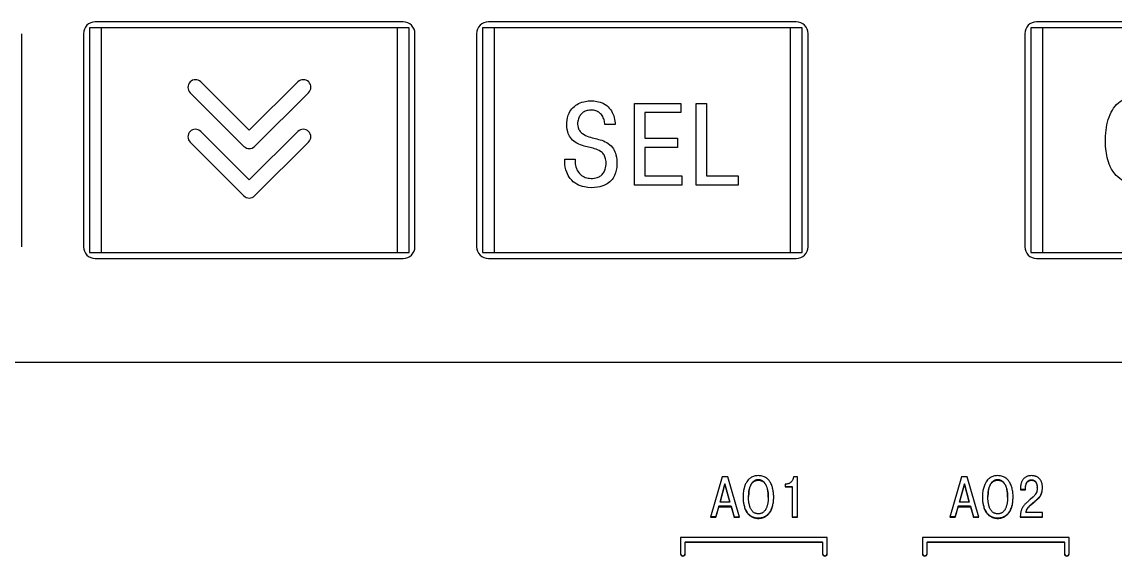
# Model space of a CAD drawing. Header units: millimetres. Extents: x 15 to 1184, y 5 to 836.
# Drawn here: x 596.87 to 606.1, y 655.16 to 659.67 of the extents above; entities that cross this region are included whole.
import ezdxf

# ---------------------------------------------------------------- set-up
doc = ezdxf.new("R2010")
doc.units = ezdxf.units.MM

msp = doc.modelspace()

# ---------------------------------------------------------------- linework, layer by layer
at = {"color": 7, "linetype": 'Continuous', "lineweight": 25}
for p, q in [((597.4385, 659.6247), (597.4385, 657.7247)), ((597.5385, 659.6247), (597.4385, 659.6247)), ((600.0885, 659.6747), (597.4885, 659.6747)), ((597.5385, 659.6247), (597.5385, 657.7247)), ((600.0385, 659.6247), (597.5385, 659.6247)), ((600.0385, 659.6247), (600.0385, 657.7247)), ((600.1385, 659.6247), (600.0385, 659.6247)), ((600.1385, 657.7247), (600.1385, 659.6247)), ((600.7585, 659.6247), (600.7585, 657.7247)), ((600.8585, 659.6247), (600.7585, 659.6247)), ((603.4085, 659.6747), (600.8085, 659.6747)), ((600.8585, 659.6247), (600.8585, 657.7247)), ((603.3585, 659.6247), (600.8585, 659.6247)), ((603.3585, 659.6247), (603.3585, 657.7247)), ((603.4585, 659.6247), (603.3585, 659.6247)), ((603.4585, 657.7247), (603.4585, 659.6247)), ((605.3885, 659.6247), (605.3885, 657.7247)), ((605.4885, 659.6247), (605.3885, 659.6247)), ((607.7785, 659.6747), (605.4385, 659.6747)), ((605.4885, 659.6247), (605.4885, 657.7247)), ((607.7285, 659.6247), (605.4885, 659.6247)), ((596.8685, 657.7747), (596.8685, 659.5747)), ((597.3885, 659.5747), (597.3885, 657.7747)), ((600.1885, 657.7747), (600.1885, 659.5747)), ((600.7085, 659.5747), (600.7085, 657.7747)), ((603.5085, 657.7747), (603.5085, 659.5747)), ((605.3385, 659.5747), (605.3385, 657.7747)), ((598.3798, 659.167), (598.7886, 658.7586)), ((598.7886, 658.7586), (599.2003, 659.167)), ((598.7431, 658.6226), (598.2896, 659.0762)), ((599.2905, 659.0762), (598.8338, 658.6226)), ((602.0424, 658.9861), (602.4336, 658.9861)), ((602.0424, 658.2947), (602.0424, 658.9861)), ((602.4336, 658.9861), (602.4336, 658.9081)), ((602.5629, 658.9861), (602.6508, 658.9861)), ((602.5629, 658.2947), (602.5629, 658.9861)), ((602.6508, 658.9861), (602.6508, 658.3727)), ((602.1304, 658.9081), (602.1304, 658.6908)), ((602.4336, 658.9081), (602.1304, 658.9081)), ((601.8796, 658.8064), (601.7926, 658.8064)), ((598.3796, 658.7488), (598.7885, 658.3404)), ((598.7885, 658.3404), (599.2002, 658.7488)), ((602.1304, 658.6908), (602.4057, 658.6908)), ((602.4057, 658.6908), (602.4057, 658.6127)), ((598.743, 658.2045), (598.2894, 658.658)), ((599.2903, 658.658), (598.8336, 658.2044)), ((602.1304, 658.6127), (602.1304, 658.3727)), ((602.4057, 658.6127), (602.1304, 658.6127)), ((601.4529, 658.514), (601.5411, 658.514)), ((602.1304, 658.3727), (602.4425, 658.3727)), ((602.4425, 658.3727), (602.4425, 658.2947)), ((602.6508, 658.3727), (602.9175, 658.3727)), ((602.9175, 658.3727), (602.9175, 658.2947)), ((602.4425, 658.2947), (602.0424, 658.2947)), ((602.9175, 658.2947), (602.5629, 658.2947)), ((597.4385, 657.7247), (597.5385, 657.7247)), ((597.4885, 657.6747), (600.0885, 657.6747)), ((597.5385, 657.7247), (600.0385, 657.7247)), ((600.0385, 657.7247), (600.1385, 657.7247)), ((600.7585, 657.7247), (600.8585, 657.7247)), ((600.8085, 657.6747), (603.4085, 657.6747)), ((600.8585, 657.7247), (603.3585, 657.7247)), ((603.3585, 657.7247), (603.4585, 657.7247)), ((605.3885, 657.7247), (605.4885, 657.7247)), ((605.4385, 657.6747), (607.7785, 657.6747)), ((605.4885, 657.7247), (607.7285, 657.7247)), ((589.8565, 656.7987), (611.0565, 656.7987)), ((602.7835, 655.8295), (602.6843, 655.4891)), ((602.83, 655.8295), (602.7835, 655.8295)), ((602.9292, 655.4891), (602.83, 655.8295)), ((603.4181, 655.8295), (603.3845, 655.8295)), ((603.4181, 655.4891), (603.4181, 655.8295)), ((604.805, 655.8295), (604.7057, 655.4891)), ((604.8514, 655.8295), (604.805, 655.8295)), ((604.9507, 655.4891), (604.8514, 655.8295)), ((602.8067, 655.7717), (602.7648, 655.619)), ((602.7648, 655.6155), (602.8067, 655.7682)), ((602.8067, 655.7682), (602.8067, 655.7717)), ((602.8487, 655.619), (602.8067, 655.7717)), ((602.8067, 655.7682), (602.8487, 655.6155)), ((602.9784, 655.7644), (602.9639, 655.7151)), ((603.0887, 655.8013), (603.0887, 655.8048)), ((603.3262, 655.7687), (603.3138, 655.7687)), ((603.3138, 655.7687), (603.3138, 655.7449)), ((603.3138, 655.7484), (603.3741, 655.7484)), ((603.3138, 655.7449), (603.3741, 655.7449)), ((603.3741, 655.7484), (603.3741, 655.7449)), ((603.3741, 655.7449), (603.3741, 655.4891)), ((604.8282, 655.7717), (604.7862, 655.619)), ((604.7862, 655.6155), (604.8282, 655.7682)), ((604.8282, 655.7682), (604.8282, 655.7717)), ((604.8702, 655.619), (604.8282, 655.7717)), ((604.8282, 655.7682), (604.8702, 655.6155)), ((604.9999, 655.7644), (604.9854, 655.7151)), ((605.1102, 655.8013), (605.1102, 655.8048)), ((605.3447, 655.7357), (605.3447, 655.7391)), ((605.3447, 655.7211), (605.3447, 655.7357)), ((605.3946, 655.8013), (605.3946, 655.8048)), ((605.431, 655.7834), (605.431, 655.7869)), ((605.4434, 655.7397), (605.4434, 655.7432)), ((605.4855, 655.7054), (605.4879, 655.7366)), ((603.0067, 655.6939), (603.0052, 655.6628)), ((603.0052, 655.6593), (603.0067, 655.6904)), ((603.0052, 655.6593), (603.0052, 655.6628)), ((603.1722, 655.6628), (603.1707, 655.6939)), ((603.1707, 655.6904), (603.1722, 655.6593)), ((603.1722, 655.6593), (603.1722, 655.6628)), ((605.0282, 655.6939), (605.0267, 655.6628)), ((605.0267, 655.6593), (605.0282, 655.6904)), ((605.0267, 655.6593), (605.0267, 655.6628)), ((605.1936, 655.6628), (605.1921, 655.6939)), ((605.1921, 655.6904), (605.1936, 655.6593)), ((605.1936, 655.6593), (605.1936, 655.6628)), ((605.3017, 655.7313), (605.3017, 655.7211)), ((605.3017, 655.7245), (605.3447, 655.7245)), ((605.3017, 655.7211), (605.3447, 655.7211)), ((605.4078, 655.6585), (605.3843, 655.6381)), ((605.439, 655.704), (605.4266, 655.6792)), ((605.4773, 655.6834), (605.4855, 655.7089)), ((605.4773, 655.6799), (605.4855, 655.7054)), ((605.4855, 655.7089), (605.4872, 655.7309)), ((602.7549, 655.5806), (602.7302, 655.4925)), ((602.7302, 655.4891), (602.7549, 655.5771)), ((602.8586, 655.5806), (602.7549, 655.5806)), ((602.7549, 655.5771), (602.7549, 655.5806)), ((602.7549, 655.5771), (602.8586, 655.5771)), ((602.7648, 655.6155), (602.7648, 655.619)), ((602.8487, 655.6155), (602.7648, 655.6155)), ((602.8487, 655.619), (602.8487, 655.6155)), ((602.8586, 655.5806), (602.8833, 655.4925)), ((602.8586, 655.5806), (602.8586, 655.5771)), ((602.8586, 655.5771), (602.8833, 655.4891)), ((604.7763, 655.5806), (604.7516, 655.4925)), ((604.7516, 655.4891), (604.7763, 655.5771)), ((604.8801, 655.5806), (604.7763, 655.5806)), ((604.7763, 655.5771), (604.7763, 655.5806)), ((604.7763, 655.5771), (604.8801, 655.5771)), ((604.7862, 655.6155), (604.7862, 655.619)), ((604.8702, 655.6155), (604.7862, 655.6155)), ((604.8702, 655.619), (604.8702, 655.6155)), ((604.8801, 655.5806), (604.9048, 655.4925)), ((604.8801, 655.5806), (604.8801, 655.5771)), ((604.8801, 655.5771), (604.9048, 655.4891)), ((602.6843, 655.4891), (602.7302, 655.4891)), ((602.7302, 655.4925), (602.6853, 655.4925)), ((602.7302, 655.4891), (602.7302, 655.4925)), ((602.8833, 655.4925), (602.9282, 655.4925)), ((602.8833, 655.4891), (602.8833, 655.4925)), ((602.8833, 655.4891), (602.9292, 655.4891)), ((603.0887, 655.4788), (603.0887, 655.4823)), ((603.3741, 655.4925), (603.4181, 655.4925)), ((603.3741, 655.4891), (603.4181, 655.4891)), ((604.7057, 655.4891), (604.7516, 655.4891)), ((604.7516, 655.4925), (604.7067, 655.4925)), ((604.7516, 655.4891), (604.7516, 655.4925)), ((604.9048, 655.4925), (604.9497, 655.4925)), ((604.9048, 655.4891), (604.9048, 655.4925)), ((604.9048, 655.4891), (604.9507, 655.4891)), ((605.1102, 655.4788), (605.1102, 655.4823)), ((605.3007, 655.4925), (605.4869, 655.4925)), ((605.3007, 655.4891), (605.4869, 655.4891)), ((605.3481, 655.531), (605.3481, 655.5275)), ((605.4869, 655.5275), (605.3481, 655.5275)), ((605.4869, 655.4891), (605.4869, 655.5275)), ((603.6708, 655.3172), (602.4308, 655.3172)), ((602.4308, 655.3172), (602.4308, 655.1793)), ((602.4708, 655.2813), (603.6308, 655.2813)), ((602.4708, 655.2813), (602.4708, 655.2778)), ((602.4708, 655.1793), (602.4708, 655.2778)), ((602.4708, 655.2778), (603.6308, 655.2778)), ((603.6308, 655.2778), (603.6308, 655.2813)), ((603.6308, 655.2778), (603.6308, 655.1793)), ((603.6708, 655.1793), (603.6708, 655.3172)), ((605.7134, 655.3172), (604.4734, 655.3172)), ((604.4734, 655.3172), (604.4734, 655.1793)), ((604.5134, 655.2813), (605.6734, 655.2813)), ((604.5134, 655.2813), (604.5134, 655.2778)), ((604.5134, 655.1793), (604.5134, 655.2778)), ((604.5134, 655.2778), (605.6734, 655.2778)), ((605.6734, 655.2778), (605.6734, 655.2813)), ((605.6734, 655.2778), (605.6734, 655.1793)), ((605.7134, 655.1793), (605.7134, 655.3172))]:
    msp.add_line(p, q, dxfattribs=at)
at = {"color": 8, "linetype": 'Continuous', "lineweight": 18}
for p, q in [((603.0216, 655.7526), (603.0216, 655.7561)), ((603.037, 655.7777), (603.037, 655.7812)), ((603.059, 655.7949), (603.059, 655.7984)), ((603.1184, 655.7949), (603.1184, 655.7984)), ((603.1404, 655.7777), (603.1404, 655.7812)), ((603.1558, 655.7526), (603.1558, 655.7561)), ((605.0431, 655.7526), (605.0431, 655.7561)), ((605.0585, 655.7777), (605.0585, 655.7812)), ((605.0804, 655.7949), (605.0804, 655.7984)), ((605.1399, 655.7949), (605.1399, 655.7984)), ((605.1618, 655.7777), (605.1618, 655.7812)), ((605.1772, 655.7526), (605.1772, 655.7561)), ((605.3476, 655.7597), (605.3476, 655.7631)), ((605.3565, 655.7807), (605.3565, 655.7842)), ((605.372, 655.7956), (605.372, 655.7991)), ((605.4167, 655.7962), (605.4167, 655.7997)), ((605.4391, 655.7666), (605.4391, 655.7701)), ((605.4426, 655.7497), (605.4426, 655.7532)), ((603.0067, 655.6904), (603.0067, 655.6939)), ((603.0118, 655.7225), (603.0118, 655.726)), ((603.1656, 655.7225), (603.1656, 655.726)), ((603.1707, 655.6904), (603.1707, 655.6939)), ((605.0282, 655.6904), (605.0282, 655.6939)), ((605.0333, 655.7225), (605.0333, 655.726)), ((605.187, 655.7225), (605.187, 655.726)), ((605.1921, 655.6904), (605.1921, 655.6939)), ((605.4617, 655.6565), (605.4617, 655.66)), ((605.4773, 655.6799), (605.4773, 655.6834)), ((605.4855, 655.7054), (605.4855, 655.7089)), ((602.9654, 655.597), (602.9654, 655.5936)), ((602.9814, 655.5461), (602.9814, 655.5496)), ((603.196, 655.5461), (603.196, 655.5496)), ((603.212, 655.5936), (603.212, 655.597)), ((604.9868, 655.597), (604.9868, 655.5936)), ((605.0028, 655.5461), (605.0028, 655.5496)), ((605.2175, 655.5461), (605.2175, 655.5496)), ((605.2335, 655.5936), (605.2335, 655.597)), ((605.3593, 655.5566), (605.3593, 655.5601)), ((605.378, 655.5806), (605.378, 655.5841)), ((605.402, 655.6019), (605.402, 655.6054)), ((605.4371, 655.6317), (605.4371, 655.6352)), ((603.0037, 655.514), (603.0037, 655.5174)), ((603.0291, 655.4942), (603.0291, 655.4976)), ((603.054, 655.4836), (603.054, 655.4871)), ((603.075, 655.4796), (603.075, 655.483)), ((603.1024, 655.4796), (603.1024, 655.483)), ((603.1234, 655.4836), (603.1234, 655.4871)), ((603.1484, 655.4942), (603.1484, 655.4976)), ((603.1737, 655.514), (603.1737, 655.5174)), ((605.0251, 655.514), (605.0251, 655.5174)), ((605.0506, 655.4942), (605.0506, 655.4976)), ((605.0754, 655.4836), (605.0754, 655.4871)), ((605.0965, 655.4796), (605.0965, 655.483)), ((605.1238, 655.4796), (605.1238, 655.483)), ((605.1449, 655.4836), (605.1449, 655.4871)), ((605.1698, 655.4942), (605.1698, 655.4976)), ((605.1952, 655.514), (605.1952, 655.5174))]:
    msp.add_line(p, q, dxfattribs=at)
at = {"color": 7, "linetype": 'Continuous', "lineweight": 25}
for centre, radius, start, end in [((597.4885, 659.5747), 0.1, 90, 180), ((600.0885, 659.5747), 0.1, 0, 90), ((600.8085, 659.5747), 0.1, 90, 180), ((603.4085, 659.5747), 0.1, 0, 90), ((605.4385, 659.5747), 0.1, 90, 180), ((598.3348, 659.1215), 0.064, 45.28831, 225.09938), ((599.2454, 659.1216), 0.064, 314.80616, 134.80616), ((598.3346, 658.7033), 0.064, 45.28831, 225.09938), ((599.2452, 658.7034), 0.064, 314.80616, 134.80616), ((598.7885, 658.668), 0.0641, 224.99205, 314.93791), ((598.7883, 658.2498), 0.0641, 224.99205, 314.93791), ((597.4885, 657.7747), 0.1, 180, 270), ((600.0885, 657.7747), 0.1, 270, 0), ((600.8085, 657.7747), 0.1, 180, 270), ((603.4085, 657.7747), 0.1, 270, 0), ((605.4385, 657.7747), 0.1, 180, 270), ((602.4508, 655.183), 0.02, 180.70572, 359.29428), ((603.6508, 655.183), 0.02, 180.70555, 359.29445), ((604.4934, 655.183), 0.02, 180.7059, 359.2941), ((605.6934, 655.183), 0.02, 180.70555, 359.29445), ((602.4508, 655.1796), 0.02, 180.70572, 359.29428), ((603.6508, 655.1796), 0.02, 180.70555, 359.29445), ((604.4934, 655.1796), 0.02, 180.7059, 359.2941), ((605.6934, 655.1796), 0.02, 180.70555, 359.29445)]:
    msp.add_arc(centre, radius, start, end, dxfattribs=at)
for points, knots in [([(601.5411, 658.514), (601.5407, 658.5006), (601.5399, 658.4701), (601.5539, 658.4238), (601.5834, 658.3827), (601.627, 658.3571), (601.6765, 658.3496), (601.7221, 658.355), (601.7588, 658.3726), (601.7822, 658.398), (601.7995, 658.435), (601.8045, 658.4794), (601.7992, 658.5241), (601.7816, 658.5585), (601.7506, 658.5863), (601.6893, 658.6097), (601.6142, 658.6221), (601.5429, 658.6528), (601.4986, 658.6942), (601.4721, 658.7521), (601.4676, 658.825), (601.4823, 658.8984), (601.5219, 658.9532), (601.5703, 658.9877), (601.6393, 659.0084), (601.7132, 659.0089), (601.7839, 658.9871), (601.8312, 658.9482), (601.8648, 658.896), (601.8768, 658.8465), (601.879, 658.8156), (601.8796, 658.8064)], [0, 0, 0, 0, 0.02502, 0.056876, 0.088685, 0.117629, 0.148967, 0.181068, 0.20236, 0.223755, 0.244398, 0.277997, 0.306114, 0.327521, 0.348982, 0.382463, 0.448523, 0.491759, 0.525673, 0.559802, 0.608327, 0.660534, 0.696435, 0.732255, 0.769971, 0.829809, 0.867911, 0.906255, 0.941945, 0.982639, 1, 1, 1, 1]), ([(606.2715, 658.3086), (606.2582, 658.3096), (606.2182, 658.3126), (606.155, 658.3365), (606.0905, 658.3924), (606.0383, 658.4887), (606.0184, 658.6094), (606.019, 658.758), (606.0462, 658.8842), (606.111, 658.9794), (606.1757, 659.025), (606.2375, 659.0409), (606.2733, 659.0414), (606.2853, 659.0415)], [0, 0, 0, 0, 0.03989, 0.119464, 0.19608, 0.289853, 0.439941, 0.554922, 0.734089, 0.813383, 0.893257, 0.964291, 1, 1, 1, 1]), ([(601.7926, 658.8064), (601.7911, 658.8197), (601.7881, 658.8465), (601.7713, 658.8836), (601.7434, 658.9122), (601.7051, 658.9288), (601.6644, 658.9301), (601.6248, 658.9217), (601.5949, 658.9004), (601.5728, 658.871), (601.5609, 658.8304), (601.5611, 658.789), (601.5774, 658.7524), (601.609, 658.7237), (601.6728, 658.694), (601.751, 658.6828), (601.8237, 658.6496), (601.8665, 658.6054), (601.8923, 658.5421), (601.8975, 658.4646), (601.8839, 658.3868), (601.8461, 658.3294), (601.796, 658.293), (601.7189, 658.271), (601.633, 658.2724), (601.5523, 658.2997), (601.499, 658.3447), (601.4629, 658.4115), (601.4535, 658.4699), (601.453, 658.5072), (601.4529, 658.514)], [0, 0, 0, 0, 0.025001, 0.050359, 0.07466, 0.098207, 0.126719, 0.149642, 0.172735, 0.193828, 0.217331, 0.250965, 0.268818, 0.290909, 0.329277, 0.398797, 0.437683, 0.476904, 0.51077, 0.563599, 0.62066, 0.655119, 0.689658, 0.73434, 0.803089, 0.847137, 0.89151, 0.930103, 0.987213, 1, 1, 1, 1]), ([(603.04, 655.8303), (603.0346, 655.8276), (603.0251, 655.8229), (603.013, 655.8138), (603.0067, 655.8073), (603.0035, 655.804)], [0, 0, 0, 0, 0.398121, 0.69649, 1, 1, 1, 1]), ([(603.0887, 655.8397), (603.082, 655.8395), (603.0704, 655.839), (603.054, 655.8357), (603.0447, 655.8321), (603.04, 655.8303)], [0, 0, 0, 0, 0.400884, 0.697709, 1, 1, 1, 1]), ([(603.1374, 655.8303), (603.132, 655.8323), (603.1216, 655.8363), (603.1051, 655.8392), (603.0942, 655.8395), (603.0887, 655.8397)], [0, 0, 0, 0, 0.346294, 0.670456, 1, 1, 1, 1]), ([(603.174, 655.804), (603.1686, 655.8093), (603.1578, 655.82), (603.1442, 655.8268), (603.1374, 655.8303)], [0, 0, 0, 0, 0.4989144, 1, 1, 1, 1]), ([(603.3845, 655.8295), (603.3841, 655.8263), (603.3834, 655.8206), (603.3813, 655.8128), (603.3795, 655.8083), (603.3786, 655.8061)], [0, 0, 0, 0, 0.407313, 0.702313, 1, 1, 1, 1]), ([(605.0614, 655.8303), (605.056, 655.8276), (605.0466, 655.8229), (605.0345, 655.8138), (605.0281, 655.8073), (605.025, 655.804)], [0, 0, 0, 0, 0.3981237, 0.6964892, 1, 1, 1, 1]), ([(605.1102, 655.8397), (605.1035, 655.8395), (605.0918, 655.839), (605.0754, 655.8357), (605.0661, 655.8321), (605.0614, 655.8303)], [0, 0, 0, 0, 0.40088, 0.697708, 1, 1, 1, 1]), ([(605.1589, 655.8303), (605.1535, 655.8323), (605.143, 655.8363), (605.1265, 655.8392), (605.1156, 655.8395), (605.1102, 655.8397)], [0, 0, 0, 0, 0.346294, 0.670455, 1, 1, 1, 1]), ([(605.1954, 655.804), (605.1901, 655.8093), (605.1793, 655.82), (605.1657, 655.8268), (605.1589, 655.8303)], [0, 0, 0, 0, 0.498911, 1, 1, 1, 1]), ([(605.3557, 655.8323), (605.3527, 655.8309), (605.3467, 655.828), (605.3373, 655.8218), (605.3317, 655.8163), (605.3285, 655.8131)], [0, 0, 0, 0, 0.296791, 0.593728, 1, 1, 1, 1]), ([(605.3961, 655.8397), (605.3893, 655.8394), (605.3791, 655.839), (605.3655, 655.8361), (605.359, 655.8336), (605.3557, 655.8323)], [0, 0, 0, 0, 0.490637, 0.743409, 1, 1, 1, 1]), ([(605.4327, 655.8339), (605.4295, 655.8349), (605.4232, 655.837), (605.4109, 655.8392), (605.4018, 655.8395), (605.3961, 655.8397)], [0, 0, 0, 0, 0.2689168, 0.5376086, 1, 1, 1, 1]), ([(605.458, 655.8188), (605.4555, 655.821), (605.4505, 655.8253), (605.4419, 655.8302), (605.4358, 655.8327), (605.4327, 655.8339)], [0, 0, 0, 0, 0.336607, 0.66555, 1, 1, 1, 1]), ([(603.0035, 655.804), (602.9993, 655.7989), (602.9921, 655.7903), (602.9841, 655.7768), (602.9803, 655.7686), (602.9784, 655.7644)], [0, 0, 0, 0, 0.421832, 0.709717, 1, 1, 1, 1]), ([(603.0216, 655.7561), (603.0203, 655.753), (603.0177, 655.7466), (603.0144, 655.7366), (603.0127, 655.7295), (603.0118, 655.726)], [0, 0, 0, 0, 0.31158, 0.65511, 1, 1, 1, 1]), ([(603.0118, 655.7225), (603.0126, 655.7257), (603.0142, 655.7324), (603.0175, 655.7425), (603.0202, 655.7492), (603.0216, 655.7526)], [0, 0, 0, 0, 0.311573, 0.655095, 1, 1, 1, 1]), ([(603.037, 655.7812), (603.035, 655.7786), (603.0309, 655.7734), (603.0258, 655.765), (603.023, 655.7591), (603.0216, 655.7561)], [0, 0, 0, 0, 0.334938, 0.666072, 1, 1, 1, 1]), ([(603.0216, 655.7526), (603.023, 655.7556), (603.0258, 655.7615), (603.0309, 655.77), (603.035, 655.7751), (603.037, 655.7777)], [0, 0, 0, 0, 0.334806, 0.665848, 1, 1, 1, 1]), ([(603.059, 655.7984), (603.056, 655.7968), (603.0505, 655.7938), (603.0431, 655.7879), (603.039, 655.7834), (603.037, 655.7812)], [0, 0, 0, 0, 0.355105, 0.674659, 1, 1, 1, 1]), ([(603.037, 655.7777), (603.0392, 655.7802), (603.0435, 655.7848), (603.0509, 655.7906), (603.0563, 655.7935), (603.059, 655.7949)], [0, 0, 0, 0, 0.354925, 0.674384, 1, 1, 1, 1]), ([(603.0887, 655.8048), (603.0854, 655.8047), (603.0786, 655.8044), (603.0685, 655.8024), (603.0622, 655.7997), (603.059, 655.7984)], [0, 0, 0, 0, 0.326671, 0.658852, 1, 1, 1, 1]), ([(603.059, 655.7949), (603.0619, 655.7962), (603.068, 655.7988), (603.0781, 655.8009), (603.0851, 655.8012), (603.0887, 655.8013)], [0, 0, 0, 0, 0.3108507, 0.6515786, 1, 1, 1, 1]), ([(603.1184, 655.7984), (603.1155, 655.7996), (603.1094, 655.8023), (603.0993, 655.8043), (603.0923, 655.8046), (603.0887, 655.8048)], [0, 0, 0, 0, 0.311361, 0.651832, 1, 1, 1, 1]), ([(603.0887, 655.8013), (603.092, 655.8012), (603.0988, 655.8009), (603.1089, 655.799), (603.1152, 655.7963), (603.1184, 655.7949)], [0, 0, 0, 0, 0.326882, 0.658957, 1, 1, 1, 1]), ([(603.1404, 655.7812), (603.1381, 655.7837), (603.1339, 655.7883), (603.1264, 655.7941), (603.1211, 655.7969), (603.1184, 655.7984)], [0, 0, 0, 0, 0.354979, 0.67441, 1, 1, 1, 1]), ([(603.1184, 655.7949), (603.1213, 655.7933), (603.1269, 655.7903), (603.1343, 655.7845), (603.1383, 655.78), (603.1404, 655.7777)], [0, 0, 0, 0, 0.354989, 0.674423, 1, 1, 1, 1]), ([(603.1558, 655.7561), (603.1544, 655.7591), (603.1516, 655.765), (603.1465, 655.7734), (603.1424, 655.7786), (603.1404, 655.7812)], [0, 0, 0, 0, 0.334802, 0.665843, 1, 1, 1, 1]), ([(603.1404, 655.7777), (603.1424, 655.7751), (603.1465, 655.77), (603.1516, 655.7615), (603.1544, 655.7556), (603.1558, 655.7526)], [0, 0, 0, 0, 0.334936, 0.666067, 1, 1, 1, 1]), ([(603.1656, 655.726), (603.1648, 655.7292), (603.1631, 655.7359), (603.1599, 655.746), (603.1572, 655.7527), (603.1558, 655.7561)], [0, 0, 0, 0, 0.311509, 0.655053, 1, 1, 1, 1]), ([(603.1558, 655.7526), (603.157, 655.7496), (603.1597, 655.7432), (603.163, 655.7331), (603.1647, 655.7261), (603.1656, 655.7225)], [0, 0, 0, 0, 0.3115323, 0.6550958, 1, 1, 1, 1]), ([(603.199, 655.7644), (603.1962, 655.7704), (603.1914, 655.7804), (603.1828, 655.7936), (603.1769, 655.8005), (603.174, 655.804)], [0, 0, 0, 0, 0.421891, 0.709592, 1, 1, 1, 1]), ([(603.2135, 655.7151), (603.2122, 655.7215), (603.2099, 655.7331), (603.2049, 655.7496), (603.201, 655.7595), (603.199, 655.7644)], [0, 0, 0, 0, 0.382789, 0.690578, 1, 1, 1, 1]), ([(603.3484, 655.7736), (603.3459, 655.7726), (603.3411, 655.7706), (603.3336, 655.7691), (603.3287, 655.7688), (603.3262, 655.7687)], [0, 0, 0, 0, 0.359681, 0.676855, 1, 1, 1, 1]), ([(603.3663, 655.7867), (603.3641, 655.7845), (603.3603, 655.7808), (603.3542, 655.7766), (603.3504, 655.7746), (603.3484, 655.7736)], [0, 0, 0, 0, 0.419876, 0.708039, 1, 1, 1, 1]), ([(603.3786, 655.8061), (603.3772, 655.8031), (603.3749, 655.7982), (603.3706, 655.7917), (603.3677, 655.7884), (603.3663, 655.7867)], [0, 0, 0, 0, 0.430011, 0.7136348, 1, 1, 1, 1]), ([(605.025, 655.804), (605.0207, 655.7989), (605.0136, 655.7903), (605.0056, 655.7768), (605.0018, 655.7686), (604.9999, 655.7644)], [0, 0, 0, 0, 0.421829, 0.709716, 1, 1, 1, 1]), ([(605.0431, 655.7561), (605.0418, 655.753), (605.0392, 655.7466), (605.0359, 655.7366), (605.0341, 655.7295), (605.0333, 655.726)], [0, 0, 0, 0, 0.311578, 0.655109, 1, 1, 1, 1]), ([(605.0333, 655.7225), (605.0341, 655.7257), (605.0357, 655.7324), (605.0389, 655.7425), (605.0417, 655.7492), (605.0431, 655.7526)], [0, 0, 0, 0, 0.311574, 0.655095, 1, 1, 1, 1]), ([(605.0585, 655.7812), (605.0564, 655.7786), (605.0524, 655.7734), (605.0472, 655.765), (605.0445, 655.7591), (605.0431, 655.7561)], [0, 0, 0, 0, 0.334933, 0.666071, 1, 1, 1, 1]), ([(605.0431, 655.7526), (605.0445, 655.7556), (605.0472, 655.7615), (605.0524, 655.77), (605.0564, 655.7751), (605.0585, 655.7777)], [0, 0, 0, 0, 0.334806, 0.665847, 1, 1, 1, 1]), ([(605.0804, 655.7984), (605.0775, 655.7968), (605.0719, 655.7938), (605.0646, 655.7879), (605.0605, 655.7834), (605.0585, 655.7812)], [0, 0, 0, 0, 0.355097, 0.674652, 1, 1, 1, 1]), ([(605.0585, 655.7777), (605.0607, 655.7802), (605.065, 655.7848), (605.0724, 655.7906), (605.0777, 655.7935), (605.0804, 655.7949)], [0, 0, 0, 0, 0.35493, 0.674389, 1, 1, 1, 1]), ([(605.1102, 655.8048), (605.1068, 655.8047), (605.1001, 655.8044), (605.09, 655.8024), (605.0836, 655.7997), (605.0804, 655.7984)], [0, 0, 0, 0, 0.326665, 0.658843, 1, 1, 1, 1]), ([(605.0804, 655.7949), (605.0834, 655.7962), (605.0895, 655.7988), (605.0996, 655.8009), (605.1066, 655.8012), (605.1102, 655.8013)], [0, 0, 0, 0, 0.310851, 0.651582, 1, 1, 1, 1]), ([(605.1399, 655.7984), (605.1369, 655.7996), (605.1308, 655.8023), (605.1207, 655.8043), (605.1137, 655.8046), (605.1102, 655.8048)], [0, 0, 0, 0, 0.311356, 0.651828, 1, 1, 1, 1]), ([(605.1102, 655.8013), (605.1135, 655.8012), (605.1202, 655.8009), (605.1303, 655.799), (605.1367, 655.7963), (605.1399, 655.7949)], [0, 0, 0, 0, 0.326883, 0.658962, 1, 1, 1, 1]), ([(605.1618, 655.7812), (605.1596, 655.7837), (605.1554, 655.7883), (605.1479, 655.7941), (605.1426, 655.7969), (605.1399, 655.7984)], [0, 0, 0, 0, 0.354979, 0.674405, 1, 1, 1, 1]), ([(605.1399, 655.7949), (605.1428, 655.7933), (605.1484, 655.7903), (605.1557, 655.7845), (605.1598, 655.78), (605.1618, 655.7777)], [0, 0, 0, 0, 0.3549841, 0.6744181, 1, 1, 1, 1]), ([(605.1772, 655.7561), (605.1758, 655.7591), (605.1731, 655.765), (605.1679, 655.7734), (605.1639, 655.7786), (605.1618, 655.7812)], [0, 0, 0, 0, 0.334802, 0.665843, 1, 1, 1, 1]), ([(605.1618, 655.7777), (605.1639, 655.7751), (605.1679, 655.77), (605.1731, 655.7615), (605.1758, 655.7556), (605.1772, 655.7526)], [0, 0, 0, 0, 0.334936, 0.666067, 1, 1, 1, 1]), ([(605.187, 655.726), (605.1863, 655.7292), (605.1846, 655.7359), (605.1814, 655.746), (605.1786, 655.7527), (605.1772, 655.7561)], [0, 0, 0, 0, 0.31151, 0.655055, 1, 1, 1, 1]), ([(605.1772, 655.7526), (605.1785, 655.7496), (605.1811, 655.7432), (605.1844, 655.7331), (605.1862, 655.7261), (605.187, 655.7225)], [0, 0, 0, 0, 0.31153, 0.655095, 1, 1, 1, 1]), ([(605.2205, 655.7644), (605.2176, 655.7704), (605.2129, 655.7804), (605.2042, 655.7936), (605.1984, 655.8005), (605.1954, 655.804)], [0, 0, 0, 0, 0.4218885, 0.7095907, 1, 1, 1, 1]), ([(605.2349, 655.7151), (605.2336, 655.7215), (605.2313, 655.7331), (605.2264, 655.7496), (605.2224, 655.7595), (605.2205, 655.7644)], [0, 0, 0, 0, 0.38279, 0.690578, 1, 1, 1, 1]), ([(605.3039, 655.7579), (605.3035, 655.7546), (605.3026, 655.7486), (605.3018, 655.7397), (605.3017, 655.7341), (605.3017, 655.7313)], [0, 0, 0, 0, 0.368854, 0.683921, 1, 1, 1, 1]), ([(605.312, 655.7867), (605.3108, 655.7837), (605.3085, 655.7774), (605.3057, 655.7678), (605.3045, 655.7612), (605.3039, 655.7579)], [0, 0, 0, 0, 0.328629, 0.663284, 1, 1, 1, 1]), ([(605.3285, 655.8131), (605.3264, 655.8105), (605.322, 655.8053), (605.3164, 655.7964), (605.3135, 655.79), (605.312, 655.7867)], [0, 0, 0, 0, 0.317486, 0.65655, 1, 1, 1, 1]), ([(605.3447, 655.7391), (605.3448, 655.7424), (605.3449, 655.7481), (605.346, 655.7561), (605.347, 655.7608), (605.3476, 655.7631)], [0, 0, 0, 0, 0.407189, 0.702767, 1, 1, 1, 1]), ([(605.3447, 655.7357), (605.3448, 655.7389), (605.3449, 655.7446), (605.346, 655.7526), (605.347, 655.7573), (605.3476, 655.7597)], [0, 0, 0, 0, 0.407196, 0.702774, 1, 1, 1, 1]), ([(605.3476, 655.7631), (605.3485, 655.7663), (605.3499, 655.7716), (605.3531, 655.7786), (605.3553, 655.7823), (605.3565, 655.7842)], [0, 0, 0, 0, 0.430596, 0.713906, 1, 1, 1, 1]), ([(605.3476, 655.7597), (605.3485, 655.7628), (605.3499, 655.7681), (605.3531, 655.7751), (605.3553, 655.7788), (605.3565, 655.7807)], [0, 0, 0, 0, 0.430602, 0.713909, 1, 1, 1, 1]), ([(605.3565, 655.7842), (605.358, 655.7864), (605.3609, 655.7903), (605.3662, 655.7954), (605.37, 655.7979), (605.372, 655.7991)], [0, 0, 0, 0, 0.365409, 0.6788437, 1, 1, 1, 1]), ([(605.3565, 655.7807), (605.358, 655.7829), (605.3609, 655.7869), (605.3662, 655.7919), (605.37, 655.7944), (605.372, 655.7956)], [0, 0, 0, 0, 0.365411, 0.678843, 1, 1, 1, 1]), ([(605.372, 655.7991), (605.3738, 655.8001), (605.3775, 655.802), (605.3851, 655.8042), (605.3909, 655.8046), (605.3946, 655.8048)], [0, 0, 0, 0, 0.2645921, 0.5289752, 1, 1, 1, 1]), ([(605.372, 655.7956), (605.3738, 655.7966), (605.3775, 655.7985), (605.3851, 655.8008), (605.3909, 655.8011), (605.3946, 655.8013)], [0, 0, 0, 0, 0.2645909, 0.5289748, 1, 1, 1, 1]), ([(605.3946, 655.8048), (605.3987, 655.8046), (605.4064, 655.8043), (605.4134, 655.8011), (605.4167, 655.7997)], [0, 0, 0, 0, 0.53434, 1, 1, 1, 1]), ([(605.3946, 655.8013), (605.3987, 655.8011), (605.4064, 655.8008), (605.4134, 655.7977), (605.4167, 655.7962)], [0, 0, 0, 0, 0.5343392, 1, 1, 1, 1]), ([(605.4167, 655.7997), (605.4182, 655.7988), (605.421, 655.7971), (605.4261, 655.7931), (605.429, 655.7893), (605.431, 655.7869)], [0, 0, 0, 0, 0.257572, 0.515222, 1, 1, 1, 1]), ([(605.4167, 655.7962), (605.4182, 655.7954), (605.421, 655.7937), (605.4261, 655.7897), (605.429, 655.7859), (605.431, 655.7834)], [0, 0, 0, 0, 0.257573, 0.51522, 1, 1, 1, 1]), ([(605.431, 655.7869), (605.4318, 655.7856), (605.4336, 655.7829), (605.4365, 655.7774), (605.4381, 655.773), (605.4391, 655.7701)], [0, 0, 0, 0, 0.252907, 0.505816, 1, 1, 1, 1]), ([(605.431, 655.7834), (605.4318, 655.7821), (605.4336, 655.7795), (605.4365, 655.7739), (605.4381, 655.7695), (605.4391, 655.7666)], [0, 0, 0, 0, 0.252906, 0.505811, 1, 1, 1, 1]), ([(605.4435, 655.7362), (605.4434, 655.7329), (605.4432, 655.7263), (605.442, 655.7155), (605.4401, 655.7081), (605.439, 655.704)], [0, 0, 0, 0, 0.302435, 0.604944, 1, 1, 1, 1]), ([(605.4391, 655.7701), (605.4395, 655.7686), (605.4403, 655.7657), (605.4417, 655.76), (605.4423, 655.7558), (605.4426, 655.7532)], [0, 0, 0, 0, 0.2663517, 0.5327106, 1, 1, 1, 1]), ([(605.4391, 655.7666), (605.4395, 655.7651), (605.4403, 655.7622), (605.4417, 655.7566), (605.4423, 655.7524), (605.4426, 655.7497)], [0, 0, 0, 0, 0.2663389, 0.5326987, 1, 1, 1, 1]), ([(605.4426, 655.7532), (605.4428, 655.7518), (605.443, 655.7491), (605.4433, 655.7458), (605.4434, 655.7438), (605.4434, 655.7432)], [0, 0, 0, 0, 0.409482, 0.818995, 1, 1, 1, 1]), ([(605.4426, 655.7497), (605.4428, 655.7483), (605.4431, 655.7456), (605.4434, 655.7411), (605.4434, 655.7379), (605.4435, 655.7362)], [0, 0, 0, 0, 0.302291, 0.604596, 1, 1, 1, 1]), ([(605.4742, 655.7981), (605.4726, 655.8009), (605.4695, 655.8061), (605.464, 655.813), (605.46, 655.8169), (605.458, 655.8188)], [0, 0, 0, 0, 0.375447, 0.686129, 1, 1, 1, 1]), ([(605.4832, 655.7751), (605.4823, 655.7782), (605.4807, 655.7838), (605.4776, 655.7914), (605.4753, 655.7959), (605.4742, 655.7981)], [0, 0, 0, 0, 0.399052, 0.698911, 1, 1, 1, 1]), ([(605.4871, 655.7534), (605.4867, 655.7567), (605.4861, 655.7619), (605.4847, 655.7691), (605.4837, 655.7731), (605.4832, 655.7751)], [0, 0, 0, 0, 0.44805, 0.723817, 1, 1, 1, 1]), ([(605.4879, 655.7366), (605.4879, 655.7383), (605.4879, 655.7416), (605.4876, 655.7471), (605.4873, 655.7511), (605.4871, 655.7534)], [0, 0, 0, 0, 0.293086, 0.586084, 1, 1, 1, 1]), ([(602.9639, 655.7151), (602.9629, 655.7086), (602.961, 655.6961), (602.9596, 655.6775), (602.9594, 655.6654), (602.9593, 655.6593)], [0, 0, 0, 0, 0.351879, 0.675483, 1, 1, 1, 1]), ([(602.9593, 655.6628), (602.9594, 655.6562), (602.9596, 655.6431), (602.9612, 655.6211), (602.9638, 655.6058), (602.9654, 655.597)], [0, 0, 0, 0, 0.297989, 0.596015, 1, 1, 1, 1]), ([(602.9593, 655.6593), (602.9594, 655.6527), (602.9596, 655.6396), (602.9612, 655.6176), (602.9638, 655.6023), (602.9654, 655.5936)], [0, 0, 0, 0, 0.297989, 0.596018, 1, 1, 1, 1]), ([(603.0065, 655.63), (603.0062, 655.6333), (603.0058, 655.6398), (603.0053, 655.6496), (603.0052, 655.6561), (603.0052, 655.6593)], [0, 0, 0, 0, 0.336128, 0.667942, 1, 1, 1, 1]), ([(603.0118, 655.726), (603.0111, 655.7228), (603.0098, 655.7164), (603.008, 655.7057), (603.0072, 655.6981), (603.0067, 655.6939)], [0, 0, 0, 0, 0.302925, 0.605857, 1, 1, 1, 1]), ([(603.0067, 655.6904), (603.0071, 655.6937), (603.0077, 655.7002), (603.0094, 655.7109), (603.0109, 655.7183), (603.0118, 655.7225)], [0, 0, 0, 0, 0.302934, 0.605865, 1, 1, 1, 1]), ([(603.1707, 655.6939), (603.1703, 655.6972), (603.1697, 655.7037), (603.168, 655.7144), (603.1665, 655.7218), (603.1656, 655.726)], [0, 0, 0, 0, 0.302948, 0.605882, 1, 1, 1, 1]), ([(603.1656, 655.7225), (603.1663, 655.7193), (603.1676, 655.7129), (603.1694, 655.7022), (603.1702, 655.6947), (603.1707, 655.6904)], [0, 0, 0, 0, 0.3029295, 0.6058663, 1, 1, 1, 1]), ([(603.1722, 655.6593), (603.1721, 655.656), (603.1721, 655.6495), (603.1716, 655.6397), (603.1712, 655.6333), (603.1709, 655.63)], [0, 0, 0, 0, 0.336164, 0.667982, 1, 1, 1, 1]), ([(603.212, 655.597), (603.2132, 655.6035), (603.2156, 655.6164), (603.2176, 655.6379), (603.2179, 655.6528), (603.218, 655.6612)], [0, 0, 0, 0, 0.305275, 0.610438, 1, 1, 1, 1]), ([(603.212, 655.5936), (603.2132, 655.6), (603.2156, 655.613), (603.2176, 655.6349), (603.2179, 655.6504), (603.2181, 655.6593)], [0, 0, 0, 0, 0.298151, 0.596197, 1, 1, 1, 1]), ([(603.2181, 655.6593), (603.218, 655.6659), (603.2178, 655.6785), (603.2163, 655.6971), (603.2144, 655.7091), (603.2135, 655.7151)], [0, 0, 0, 0, 0.351808, 0.675372, 1, 1, 1, 1]), ([(604.9854, 655.7151), (604.9844, 655.7086), (604.9825, 655.6961), (604.981, 655.6775), (604.9809, 655.6654), (604.9808, 655.6593)], [0, 0, 0, 0, 0.3518791, 0.6754828, 1, 1, 1, 1]), ([(604.9808, 655.6628), (604.9809, 655.6562), (604.9811, 655.6431), (604.9826, 655.6211), (604.9853, 655.6058), (604.9868, 655.597)], [0, 0, 0, 0, 0.297989, 0.596015, 1, 1, 1, 1]), ([(604.9808, 655.6593), (604.9809, 655.6527), (604.9811, 655.6396), (604.9826, 655.6176), (604.9853, 655.6023), (604.9868, 655.5936)], [0, 0, 0, 0, 0.297989, 0.596017, 1, 1, 1, 1]), ([(605.0279, 655.63), (605.0277, 655.6333), (605.0272, 655.6398), (605.0268, 655.6496), (605.0267, 655.6561), (605.0267, 655.6593)], [0, 0, 0, 0, 0.336129, 0.667942, 1, 1, 1, 1]), ([(605.0333, 655.726), (605.0326, 655.7228), (605.0312, 655.7164), (605.0294, 655.7057), (605.0286, 655.6981), (605.0282, 655.6939)], [0, 0, 0, 0, 0.3029238, 0.6058574, 1, 1, 1, 1]), ([(605.0282, 655.6904), (605.0285, 655.6937), (605.0292, 655.7002), (605.0308, 655.7109), (605.0324, 655.7183), (605.0333, 655.7225)], [0, 0, 0, 0, 0.302934, 0.605866, 1, 1, 1, 1]), ([(605.1921, 655.6939), (605.1918, 655.6972), (605.1911, 655.7037), (605.1895, 655.7144), (605.1879, 655.7218), (605.187, 655.726)], [0, 0, 0, 0, 0.302949, 0.605882, 1, 1, 1, 1]), ([(605.187, 655.7225), (605.1877, 655.7193), (605.1891, 655.7129), (605.1909, 655.7022), (605.1917, 655.6947), (605.1921, 655.6904)], [0, 0, 0, 0, 0.3029287, 0.6058658, 1, 1, 1, 1]), ([(605.1936, 655.6593), (605.1936, 655.656), (605.1936, 655.6495), (605.1931, 655.6397), (605.1926, 655.6333), (605.1924, 655.63)], [0, 0, 0, 0, 0.336164, 0.667982, 1, 1, 1, 1]), ([(605.2335, 655.597), (605.2346, 655.6035), (605.237, 655.6164), (605.239, 655.6379), (605.2393, 655.6528), (605.2395, 655.6612)], [0, 0, 0, 0, 0.305275, 0.610439, 1, 1, 1, 1]), ([(605.2335, 655.5936), (605.2346, 655.6), (605.237, 655.613), (605.2391, 655.6349), (605.2394, 655.6504), (605.2396, 655.6593)], [0, 0, 0, 0, 0.298152, 0.596197, 1, 1, 1, 1]), ([(605.2396, 655.6593), (605.2395, 655.6659), (605.2393, 655.6785), (605.2377, 655.6971), (605.2359, 655.7091), (605.2349, 655.7151)], [0, 0, 0, 0, 0.351808, 0.675372, 1, 1, 1, 1]), ([(605.4266, 655.6792), (605.4246, 655.6766), (605.4207, 655.6716), (605.4144, 655.6647), (605.41, 655.6606), (605.4078, 655.6585)], [0, 0, 0, 0, 0.354315, 0.676547, 1, 1, 1, 1]), ([(605.4371, 655.6352), (605.4396, 655.6375), (605.4444, 655.6419), (605.4528, 655.6501), (605.4583, 655.6563), (605.4617, 655.66)], [0, 0, 0, 0, 0.284272, 0.568562, 1, 1, 1, 1]), ([(605.4371, 655.6317), (605.4396, 655.634), (605.4444, 655.6385), (605.4528, 655.6466), (605.4583, 655.6528), (605.4617, 655.6565)], [0, 0, 0, 0, 0.284271, 0.56856, 1, 1, 1, 1]), ([(605.4617, 655.66), (605.4638, 655.6626), (605.4678, 655.6675), (605.473, 655.6753), (605.4759, 655.6807), (605.4773, 655.6834)], [0, 0, 0, 0, 0.351624, 0.674679, 1, 1, 1, 1]), ([(605.4617, 655.6565), (605.4638, 655.6591), (605.4678, 655.664), (605.473, 655.6718), (605.4759, 655.6772), (605.4773, 655.6799)], [0, 0, 0, 0, 0.351625, 0.674682, 1, 1, 1, 1]), ([(602.9654, 655.597), (602.9669, 655.5906), (602.9695, 655.5793), (602.9749, 655.5634), (602.9792, 655.5542), (602.9814, 655.5496)], [0, 0, 0, 0, 0.393457, 0.695586, 1, 1, 1, 1]), ([(602.9654, 655.5936), (602.9669, 655.5872), (602.9695, 655.5758), (602.9749, 655.5599), (602.9792, 655.5507), (602.9814, 655.5461)], [0, 0, 0, 0, 0.393459, 0.695588, 1, 1, 1, 1]), ([(602.9814, 655.5496), (602.9845, 655.5439), (602.9892, 655.5354), (602.9969, 655.5248), (603.0014, 655.5199), (603.0037, 655.5174)], [0, 0, 0, 0, 0.494825, 0.746492, 1, 1, 1, 1]), ([(603.0112, 655.5985), (603.0105, 655.6017), (603.0092, 655.6082), (603.0076, 655.6187), (603.0069, 655.626), (603.0065, 655.63)], [0, 0, 0, 0, 0.3088766, 0.6177571, 1, 1, 1, 1]), ([(603.0205, 655.568), (603.0193, 655.5711), (603.0169, 655.5772), (603.0137, 655.5874), (603.0121, 655.5945), (603.0112, 655.5985)], [0, 0, 0, 0, 0.3092763, 0.6185576, 1, 1, 1, 1]), ([(603.0357, 655.5421), (603.0337, 655.5447), (603.0296, 655.55), (603.0246, 655.5588), (603.0218, 655.5649), (603.0205, 655.568)], [0, 0, 0, 0, 0.328171, 0.662651, 1, 1, 1, 1]), ([(603.1569, 655.568), (603.1556, 655.565), (603.1529, 655.5589), (603.1479, 655.5502), (603.1438, 655.5448), (603.1417, 655.5421)], [0, 0, 0, 0, 0.327903, 0.662283, 1, 1, 1, 1]), ([(603.1662, 655.5985), (603.1655, 655.5953), (603.1641, 655.5889), (603.161, 655.5787), (603.1584, 655.5718), (603.1569, 655.568)], [0, 0, 0, 0, 0.309286, 0.618572, 1, 1, 1, 1]), ([(603.1709, 655.63), (603.1706, 655.6268), (603.17, 655.6202), (603.1684, 655.6097), (603.167, 655.6025), (603.1662, 655.5985)], [0, 0, 0, 0, 0.308919, 0.617831, 1, 1, 1, 1]), ([(603.1737, 655.5174), (603.176, 655.5199), (603.1804, 655.5247), (603.1882, 655.5353), (603.1929, 655.5439), (603.196, 655.5496)], [0, 0, 0, 0, 0.252283, 0.504476, 1, 1, 1, 1]), ([(603.196, 655.5496), (603.1988, 655.5556), (603.2037, 655.5662), (603.2086, 655.5822), (603.2109, 655.5921), (603.212, 655.597)], [0, 0, 0, 0, 0.3942116, 0.6963853, 1, 1, 1, 1]), ([(603.196, 655.5461), (603.1988, 655.5521), (603.2037, 655.5627), (603.2086, 655.5787), (603.2109, 655.5886), (603.212, 655.5936)], [0, 0, 0, 0, 0.394208, 0.696387, 1, 1, 1, 1]), ([(604.9868, 655.597), (604.9883, 655.5906), (604.991, 655.5793), (604.9963, 655.5634), (605.0006, 655.5542), (605.0028, 655.5496)], [0, 0, 0, 0, 0.393456, 0.695586, 1, 1, 1, 1]), ([(604.9868, 655.5936), (604.9883, 655.5872), (604.991, 655.5758), (604.9963, 655.5599), (605.0006, 655.5507), (605.0028, 655.5461)], [0, 0, 0, 0, 0.393459, 0.695588, 1, 1, 1, 1]), ([(605.0028, 655.5496), (605.0059, 655.5439), (605.0106, 655.5354), (605.0184, 655.5248), (605.0229, 655.5199), (605.0251, 655.5174)], [0, 0, 0, 0, 0.494827, 0.746494, 1, 1, 1, 1]), ([(605.0326, 655.5985), (605.032, 655.6017), (605.0307, 655.6082), (605.0291, 655.6187), (605.0283, 655.626), (605.0279, 655.63)], [0, 0, 0, 0, 0.308877, 0.617758, 1, 1, 1, 1]), ([(605.0419, 655.568), (605.0407, 655.5711), (605.0383, 655.5772), (605.0352, 655.5874), (605.0335, 655.5945), (605.0326, 655.5985)], [0, 0, 0, 0, 0.309278, 0.618558, 1, 1, 1, 1]), ([(605.0571, 655.5421), (605.0551, 655.5447), (605.0511, 655.55), (605.046, 655.5588), (605.0433, 655.5649), (605.0419, 655.568)], [0, 0, 0, 0, 0.328172, 0.662653, 1, 1, 1, 1]), ([(605.1784, 655.568), (605.1771, 655.565), (605.1744, 655.5589), (605.1693, 655.5502), (605.1652, 655.5448), (605.1632, 655.5421)], [0, 0, 0, 0, 0.327902, 0.662284, 1, 1, 1, 1]), ([(605.1877, 655.5985), (605.187, 655.5953), (605.1855, 655.5889), (605.1825, 655.5787), (605.1798, 655.5718), (605.1784, 655.568)], [0, 0, 0, 0, 0.309286, 0.618571, 1, 1, 1, 1]), ([(605.1924, 655.63), (605.1921, 655.6268), (605.1914, 655.6202), (605.1899, 655.6097), (605.1885, 655.6025), (605.1877, 655.5985)], [0, 0, 0, 0, 0.308919, 0.61783, 1, 1, 1, 1]), ([(605.1952, 655.5174), (605.1974, 655.5199), (605.2019, 655.5247), (605.2097, 655.5353), (605.2144, 655.5439), (605.2175, 655.5496)], [0, 0, 0, 0, 0.252288, 0.504478, 1, 1, 1, 1]), ([(605.2175, 655.5496), (605.2203, 655.5556), (605.2252, 655.5662), (605.2301, 655.5822), (605.2323, 655.5921), (605.2335, 655.597)], [0, 0, 0, 0, 0.394211, 0.696386, 1, 1, 1, 1]), ([(605.2175, 655.5461), (605.2203, 655.5521), (605.2252, 655.5627), (605.2301, 655.5787), (605.2323, 655.5886), (605.2335, 655.5936)], [0, 0, 0, 0, 0.394207, 0.696387, 1, 1, 1, 1]), ([(605.31, 655.551), (605.3089, 655.5479), (605.3069, 655.5419), (605.3047, 655.5327), (605.3037, 655.5267), (605.3032, 655.5237)], [0, 0, 0, 0, 0.349991, 0.674338, 1, 1, 1, 1]), ([(605.3212, 655.5736), (605.3195, 655.5708), (605.3165, 655.5658), (605.3128, 655.5582), (605.3109, 655.5534), (605.31, 655.551)], [0, 0, 0, 0, 0.390485, 0.694645, 1, 1, 1, 1]), ([(605.337, 655.594), (605.3349, 655.5915), (605.3309, 655.587), (605.3257, 655.5802), (605.3227, 655.5758), (605.3212, 655.5736)], [0, 0, 0, 0, 0.38413, 0.691723, 1, 1, 1, 1]), ([(605.3575, 655.6146), (605.3551, 655.6123), (605.3504, 655.6078), (605.3436, 655.6009), (605.3392, 655.5963), (605.337, 655.594)], [0, 0, 0, 0, 0.341704, 0.670764, 1, 1, 1, 1]), ([(605.3481, 655.531), (605.3489, 655.5342), (605.3505, 655.5408), (605.3541, 655.5506), (605.3575, 655.5569), (605.3593, 655.5601)], [0, 0, 0, 0, 0.315839, 0.655511, 1, 1, 1, 1]), ([(605.3481, 655.5275), (605.3489, 655.5307), (605.3505, 655.5373), (605.3541, 655.5472), (605.3575, 655.5534), (605.3593, 655.5566)], [0, 0, 0, 0, 0.315844, 0.655512, 1, 1, 1, 1]), ([(605.3843, 655.6381), (605.3817, 655.6359), (605.3766, 655.6317), (605.3677, 655.6239), (605.3614, 655.6181), (605.3575, 655.6146)], [0, 0, 0, 0, 0.2787946, 0.5575786, 1, 1, 1, 1]), ([(605.3593, 655.5601), (605.361, 655.5628), (605.3646, 655.5685), (605.3709, 655.5766), (605.3756, 655.5816), (605.378, 655.5841)], [0, 0, 0, 0, 0.3246415, 0.6612227, 1, 1, 1, 1]), ([(605.3593, 655.5566), (605.361, 655.5594), (605.3646, 655.5651), (605.3709, 655.5731), (605.3756, 655.5781), (605.378, 655.5806)], [0, 0, 0, 0, 0.324642, 0.661222, 1, 1, 1, 1]), ([(605.378, 655.5841), (605.3804, 655.5864), (605.3851, 655.591), (605.3931, 655.5981), (605.3988, 655.6028), (605.402, 655.6054)], [0, 0, 0, 0, 0.3096449, 0.6192846, 1, 1, 1, 1]), ([(605.378, 655.5806), (605.3804, 655.5829), (605.3851, 655.5875), (605.3931, 655.5947), (605.3988, 655.5993), (605.402, 655.6019)], [0, 0, 0, 0, 0.309646, 0.619286, 1, 1, 1, 1]), ([(605.402, 655.6054), (605.4071, 655.6096), (605.4156, 655.6166), (605.4273, 655.6265), (605.4338, 655.6323), (605.4371, 655.6352)], [0, 0, 0, 0, 0.431016, 0.71548, 1, 1, 1, 1]), ([(605.402, 655.6019), (605.4071, 655.6061), (605.4156, 655.6131), (605.4273, 655.6231), (605.4338, 655.6288), (605.4371, 655.6317)], [0, 0, 0, 0, 0.431013, 0.71548, 1, 1, 1, 1]), ([(602.9814, 655.5461), (602.9845, 655.5405), (602.9892, 655.5319), (602.9969, 655.5213), (603.0014, 655.5164), (603.0037, 655.514)], [0, 0, 0, 0, 0.494825, 0.746491, 1, 1, 1, 1]), ([(603.0037, 655.5174), (603.006, 655.5151), (603.0108, 655.5105), (603.0191, 655.5037), (603.0255, 655.4998), (603.0291, 655.4976)], [0, 0, 0, 0, 0.307654, 0.615398, 1, 1, 1, 1]), ([(603.0037, 655.514), (603.006, 655.5117), (603.0108, 655.507), (603.0191, 655.5002), (603.0255, 655.4963), (603.0291, 655.4942)], [0, 0, 0, 0, 0.307656, 0.615399, 1, 1, 1, 1]), ([(603.0291, 655.4976), (603.032, 655.4961), (603.0375, 655.4932), (603.0458, 655.4896), (603.0512, 655.4879), (603.054, 655.4871)], [0, 0, 0, 0, 0.368925, 0.683409, 1, 1, 1, 1]), ([(603.0291, 655.4942), (603.032, 655.4926), (603.0375, 655.4897), (603.0458, 655.4861), (603.0512, 655.4845), (603.054, 655.4836)], [0, 0, 0, 0, 0.368923, 0.68341, 1, 1, 1, 1]), ([(603.058, 655.524), (603.0551, 655.5256), (603.0494, 655.5288), (603.0419, 655.5349), (603.0378, 655.5397), (603.0357, 655.5421)], [0, 0, 0, 0, 0.344497, 0.668923, 1, 1, 1, 1]), ([(603.054, 655.4871), (603.0574, 655.4862), (603.0626, 655.4849), (603.0697, 655.4836), (603.0732, 655.4832), (603.075, 655.483)], [0, 0, 0, 0, 0.498216, 0.748793, 1, 1, 1, 1]), ([(603.054, 655.4836), (603.0574, 655.4827), (603.0626, 655.4814), (603.0697, 655.4802), (603.0732, 655.4798), (603.075, 655.4796)], [0, 0, 0, 0, 0.4982153, 0.7487935, 1, 1, 1, 1]), ([(603.0887, 655.5173), (603.0854, 655.5174), (603.0785, 655.5177), (603.068, 655.5197), (603.0614, 655.5226), (603.058, 655.524)], [0, 0, 0, 0, 0.315918, 0.65312, 1, 1, 1, 1]), ([(603.075, 655.483), (603.0765, 655.4829), (603.0796, 655.4827), (603.0841, 655.4823), (603.0872, 655.4823), (603.0887, 655.4823)], [0, 0, 0, 0, 0.330252, 0.664841, 1, 1, 1, 1]), ([(603.075, 655.4796), (603.0765, 655.4794), (603.0796, 655.4792), (603.0841, 655.4789), (603.0872, 655.4789), (603.0887, 655.4788)], [0, 0, 0, 0, 0.330252, 0.664841, 1, 1, 1, 1]), ([(603.1194, 655.524), (603.1164, 655.5227), (603.1105, 655.5201), (603.1001, 655.5178), (603.0928, 655.5175), (603.0887, 655.5173)], [0, 0, 0, 0, 0.3061404, 0.6120445, 1, 1, 1, 1]), ([(603.0887, 655.4823), (603.0902, 655.4823), (603.0932, 655.4823), (603.0978, 655.4827), (603.1008, 655.4829), (603.1024, 655.483)], [0, 0, 0, 0, 0.331627, 0.665706, 1, 1, 1, 1]), ([(603.0887, 655.4788), (603.0902, 655.4789), (603.0932, 655.4789), (603.0978, 655.4792), (603.1008, 655.4794), (603.1024, 655.4796)], [0, 0, 0, 0, 0.331627, 0.665705, 1, 1, 1, 1]), ([(603.1024, 655.483), (603.104, 655.4832), (603.1084, 655.4837), (603.1155, 655.485), (603.1208, 655.4864), (603.1234, 655.4871)], [0, 0, 0, 0, 0.232616, 0.615532, 1, 1, 1, 1]), ([(603.1024, 655.4796), (603.104, 655.4798), (603.1084, 655.4802), (603.1155, 655.4816), (603.1208, 655.4829), (603.1234, 655.4836)], [0, 0, 0, 0, 0.232616, 0.615531, 1, 1, 1, 1]), ([(603.1417, 655.5421), (603.1395, 655.5396), (603.1353, 655.5347), (603.1277, 655.5287), (603.1222, 655.5256), (603.1194, 655.524)], [0, 0, 0, 0, 0.344782, 0.669171, 1, 1, 1, 1]), ([(603.1234, 655.4871), (603.1266, 655.4881), (603.1325, 655.4899), (603.1408, 655.4936), (603.1459, 655.4963), (603.1484, 655.4976)], [0, 0, 0, 0, 0.368238, 0.683345, 1, 1, 1, 1]), ([(603.1234, 655.4836), (603.1266, 655.4846), (603.1325, 655.4865), (603.1408, 655.4901), (603.1459, 655.4928), (603.1484, 655.4942)], [0, 0, 0, 0, 0.36824, 0.683346, 1, 1, 1, 1]), ([(603.1484, 655.4976), (603.1512, 655.4993), (603.1569, 655.5028), (603.1655, 655.5094), (603.1708, 655.5146), (603.1737, 655.5174)], [0, 0, 0, 0, 0.308634, 0.61716, 1, 1, 1, 1]), ([(603.1484, 655.4942), (603.1512, 655.4959), (603.1569, 655.4993), (603.1655, 655.5059), (603.1708, 655.5111), (603.1737, 655.514)], [0, 0, 0, 0, 0.308633, 0.617162, 1, 1, 1, 1]), ([(603.1737, 655.514), (603.176, 655.5164), (603.1804, 655.5213), (603.1882, 655.5319), (603.1929, 655.5404), (603.196, 655.5461)], [0, 0, 0, 0, 0.252283, 0.504476, 1, 1, 1, 1]), ([(605.0028, 655.5461), (605.0059, 655.5405), (605.0106, 655.5319), (605.0184, 655.5213), (605.0229, 655.5164), (605.0251, 655.514)], [0, 0, 0, 0, 0.494827, 0.746493, 1, 1, 1, 1]), ([(605.0251, 655.5174), (605.0275, 655.5151), (605.0322, 655.5105), (605.0406, 655.5037), (605.047, 655.4998), (605.0506, 655.4976)], [0, 0, 0, 0, 0.307652, 0.615393, 1, 1, 1, 1]), ([(605.0251, 655.514), (605.0275, 655.5117), (605.0322, 655.507), (605.0406, 655.5002), (605.047, 655.4963), (605.0506, 655.4942)], [0, 0, 0, 0, 0.307653, 0.615394, 1, 1, 1, 1]), ([(605.0506, 655.4976), (605.0535, 655.4961), (605.0589, 655.4932), (605.0672, 655.4896), (605.0727, 655.4879), (605.0754, 655.4871)], [0, 0, 0, 0, 0.368919, 0.683413, 1, 1, 1, 1]), ([(605.0506, 655.4942), (605.0535, 655.4926), (605.0589, 655.4897), (605.0672, 655.4861), (605.0727, 655.4845), (605.0754, 655.4836)], [0, 0, 0, 0, 0.368917, 0.683413, 1, 1, 1, 1]), ([(605.0795, 655.524), (605.0766, 655.5256), (605.0709, 655.5288), (605.0634, 655.5349), (605.0592, 655.5397), (605.0571, 655.5421)], [0, 0, 0, 0, 0.344501, 0.6689237, 1, 1, 1, 1]), ([(605.0754, 655.4871), (605.0789, 655.4862), (605.0841, 655.4849), (605.0911, 655.4836), (605.0947, 655.4832), (605.0965, 655.483)], [0, 0, 0, 0, 0.498214, 0.748801, 1, 1, 1, 1]), ([(605.0754, 655.4836), (605.0789, 655.4827), (605.0841, 655.4814), (605.0911, 655.4802), (605.0947, 655.4798), (605.0965, 655.4796)], [0, 0, 0, 0, 0.498213, 0.748801, 1, 1, 1, 1]), ([(605.1102, 655.5173), (605.1068, 655.5174), (605.0999, 655.5177), (605.0895, 655.5197), (605.0828, 655.5226), (605.0795, 655.524)], [0, 0, 0, 0, 0.315918, 0.653123, 1, 1, 1, 1]), ([(605.0965, 655.483), (605.098, 655.4829), (605.101, 655.4827), (605.1056, 655.4823), (605.1086, 655.4823), (605.1102, 655.4823)], [0, 0, 0, 0, 0.330261, 0.664845, 1, 1, 1, 1]), ([(605.0965, 655.4796), (605.098, 655.4794), (605.101, 655.4792), (605.1056, 655.4789), (605.1086, 655.4789), (605.1102, 655.4788)], [0, 0, 0, 0, 0.330261, 0.664845, 1, 1, 1, 1]), ([(605.1409, 655.524), (605.1379, 655.5227), (605.132, 655.5201), (605.1216, 655.5178), (605.1143, 655.5175), (605.1102, 655.5173)], [0, 0, 0, 0, 0.306136, 0.612047, 1, 1, 1, 1]), ([(605.1102, 655.4823), (605.1117, 655.4823), (605.1147, 655.4823), (605.1193, 655.4827), (605.1223, 655.4829), (605.1238, 655.483)], [0, 0, 0, 0, 0.331634, 0.665713, 1, 1, 1, 1]), ([(605.1102, 655.4788), (605.1117, 655.4789), (605.1147, 655.4789), (605.1193, 655.4792), (605.1223, 655.4794), (605.1238, 655.4796)], [0, 0, 0, 0, 0.331633, 0.665712, 1, 1, 1, 1]), ([(605.1238, 655.483), (605.1255, 655.4832), (605.1299, 655.4837), (605.1369, 655.485), (605.1422, 655.4864), (605.1449, 655.4871)], [0, 0, 0, 0, 0.232608, 0.615534, 1, 1, 1, 1]), ([(605.1238, 655.4796), (605.1255, 655.4798), (605.1299, 655.4802), (605.1369, 655.4816), (605.1422, 655.4829), (605.1449, 655.4836)], [0, 0, 0, 0, 0.232608, 0.615534, 1, 1, 1, 1]), ([(605.1632, 655.5421), (605.161, 655.5396), (605.1567, 655.5347), (605.1492, 655.5287), (605.1436, 655.5256), (605.1409, 655.524)], [0, 0, 0, 0, 0.344783, 0.669169, 1, 1, 1, 1]), ([(605.1449, 655.4871), (605.1481, 655.4881), (605.154, 655.4899), (605.1623, 655.4936), (605.1673, 655.4963), (605.1698, 655.4976)], [0, 0, 0, 0, 0.368238, 0.683351, 1, 1, 1, 1]), ([(605.1449, 655.4836), (605.1481, 655.4846), (605.154, 655.4865), (605.1623, 655.4901), (605.1673, 655.4928), (605.1698, 655.4942)], [0, 0, 0, 0, 0.36824, 0.683352, 1, 1, 1, 1]), ([(605.1698, 655.4976), (605.1727, 655.4993), (605.1784, 655.5028), (605.1869, 655.5094), (605.1922, 655.5146), (605.1952, 655.5174)], [0, 0, 0, 0, 0.30863, 0.617163, 1, 1, 1, 1]), ([(605.1698, 655.4942), (605.1727, 655.4959), (605.1784, 655.4993), (605.1869, 655.5059), (605.1922, 655.5111), (605.1952, 655.514)], [0, 0, 0, 0, 0.30863, 0.617165, 1, 1, 1, 1]), ([(605.1952, 655.514), (605.1974, 655.5164), (605.2019, 655.5213), (605.2097, 655.5319), (605.2144, 655.5404), (605.2175, 655.5461)], [0, 0, 0, 0, 0.252288, 0.504478, 1, 1, 1, 1]), ([(605.3032, 655.5237), (605.3028, 655.5204), (605.3019, 655.5139), (605.301, 655.5024), (605.3008, 655.4941), (605.3007, 655.4891)], [0, 0, 0, 0, 0.2837682, 0.5675019, 1, 1, 1, 1])]:
    msp.add_open_spline(points, degree=3, knots=knots, dxfattribs=at)

doc.saveas('drawing.dxf')
